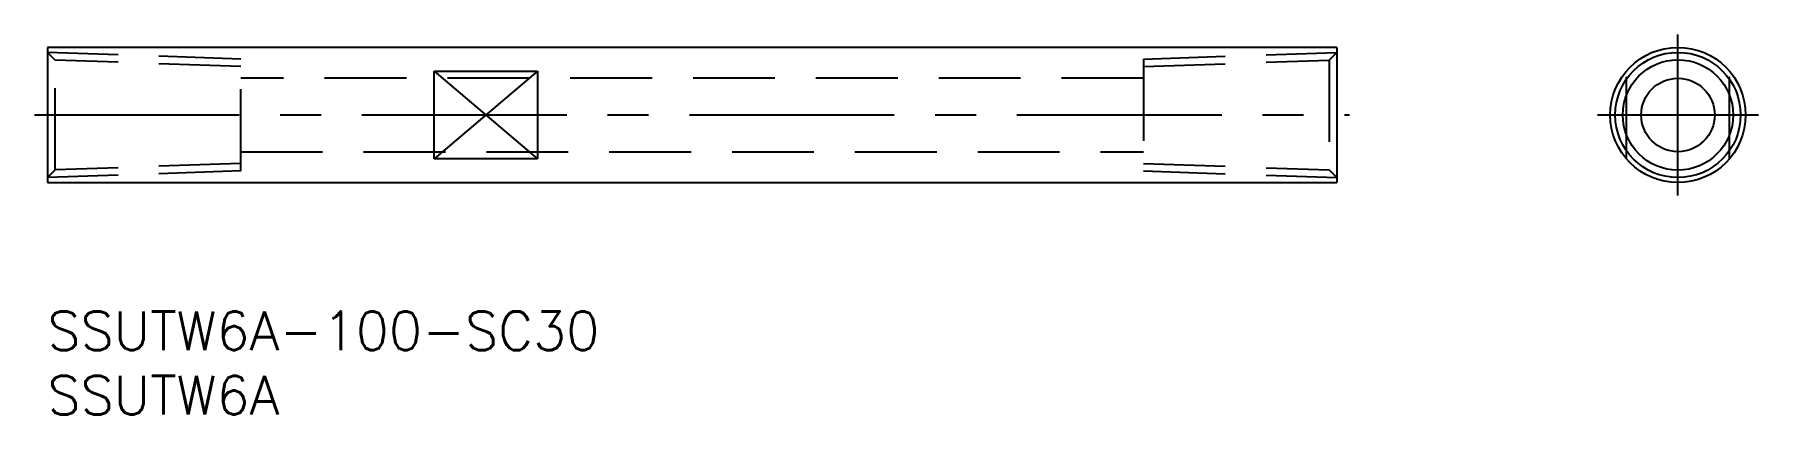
# Model space of a CAD drawing. Extents: x -1 to 133, y -8 to 22.
import ezdxf

# ---------------------------------------------------------------- set-up
doc = ezdxf.new("R2010")
doc.units = 0
doc.header["$LTSCALE"] = 0.5
doc.linetypes.add('CENTER', pattern=[50.8, 31.75, -6.35, 6.35, -6.35])
doc.linetypes.add('DASHED', pattern=[19.05, 12.7, -6.35])
for name, color, linetype in [('MSM_CENTER', 1, 'CENTER'), ('MSM_CONTINUOUS', 7, 'CONTINUOUS'), ('MSM_DASHED', 4, 'DASHED'), ('MSM_NARROW', 5, 'CONTINUOUS'), ('MSM_PART_NUMBER', 7, 'CONTINUOUS')]:
    doc.layers.add(name, color=color, linetype=linetype)
doc.styles.get("Standard").update_dxf_attribs({"font": 'txt.shx', "height": 3, "bigfont": 'bigfont.shx'})

# ---------------------------------------------------------------- blocks, each defined once
blk = doc.blocks.new('*U15')
at = {"layer": 'MSM_PART_NUMBER'}
blk.add_text('SSUTW6A-100-SC30', height=3, dxfattribs=at).set_placement((0, -3))
blk = doc.blocks.new('*U16')
at = {"layer": 'MSM_PART_NUMBER'}
blk.add_text('SSUTW6A', height=3, dxfattribs=at).set_placement((0, -8))

msp = doc.modelspace()

# ---------------------------------------------------------------- linework, layer by layer
at = {"layer": 'MSM_CENTER'}
for p, q in [((126.46, 9), (126.46, 21.5)), ((-1, 15.25), (101, 15.25)), ((120.21, 15.25), (132.71, 15.25))]:
    msp.add_line(p, q, dxfattribs=at)
at = {"layer": 'MSM_CONTINUOUS'}
for p, q in [((100, 20.5), (0, 20.5)), ((0, 20.5), (0, 10)), ((100, 20.5), (100, 10)), ((30, 11.85), (30, 18.65)), ((30, 18.65), (38, 18.65)), ((38, 18.65), (38, 11.85)), ((38, 11.85), (30, 11.85)), ((0, 10), (100, 10))]:
    msp.add_line(p, q, dxfattribs=at)
for radius in [5.25, 4.28, 2.85]:
    msp.add_circle((126.46, 15.25), radius, dxfattribs=at)
at = {"layer": 'MSM_DASHED'}
for p, q in [((15, 19.59), (0, 20.11)), ((0.6, 19.51), (0, 20.11)), ((85, 19.59), (100, 20.11)), ((99.4, 19.51), (100, 20.11)), ((0.6, 10.99), (0.6, 19.51)), ((15, 19.01), (0.6, 19.51)), ((15, 10.91), (15, 19.59)), ((85, 19.59), (85, 10.91)), ((85, 19.01), (99.4, 19.51)), ((99.4, 19.51), (99.4, 10.99)), ((85, 18.1), (15, 18.1)), ((122.46, 11.85), (122.46, 18.65)), ((130.46, 11.85), (130.46, 18.65)), ((15, 12.4), (85, 12.4)), ((0.6, 10.99), (0, 10.39)), ((15, 10.91), (0, 10.39)), ((15, 11.49), (0.6, 10.99)), ((85, 11.49), (99.4, 10.99)), ((85, 10.91), (100, 10.39)), ((99.4, 10.99), (100, 10.39))]:
    msp.add_line(p, q, dxfattribs=at)
at = {"layer": 'MSM_NARROW'}
for p, q in [((30, 18.65), (38, 11.85)), ((38, 18.65), (30, 11.85))]:
    msp.add_line(p, q, dxfattribs=at)
msp.add_circle((126.46, 15.25), 4.86, dxfattribs=at)

# ---------------------------------------------------------------- block references
at = {"layer": 'MSM_CONTINUOUS'}
for name in ['*U15', '*U16']:
    msp.add_blockref(name, (0, 0), dxfattribs=at)

doc.saveas('drawing.dxf')
